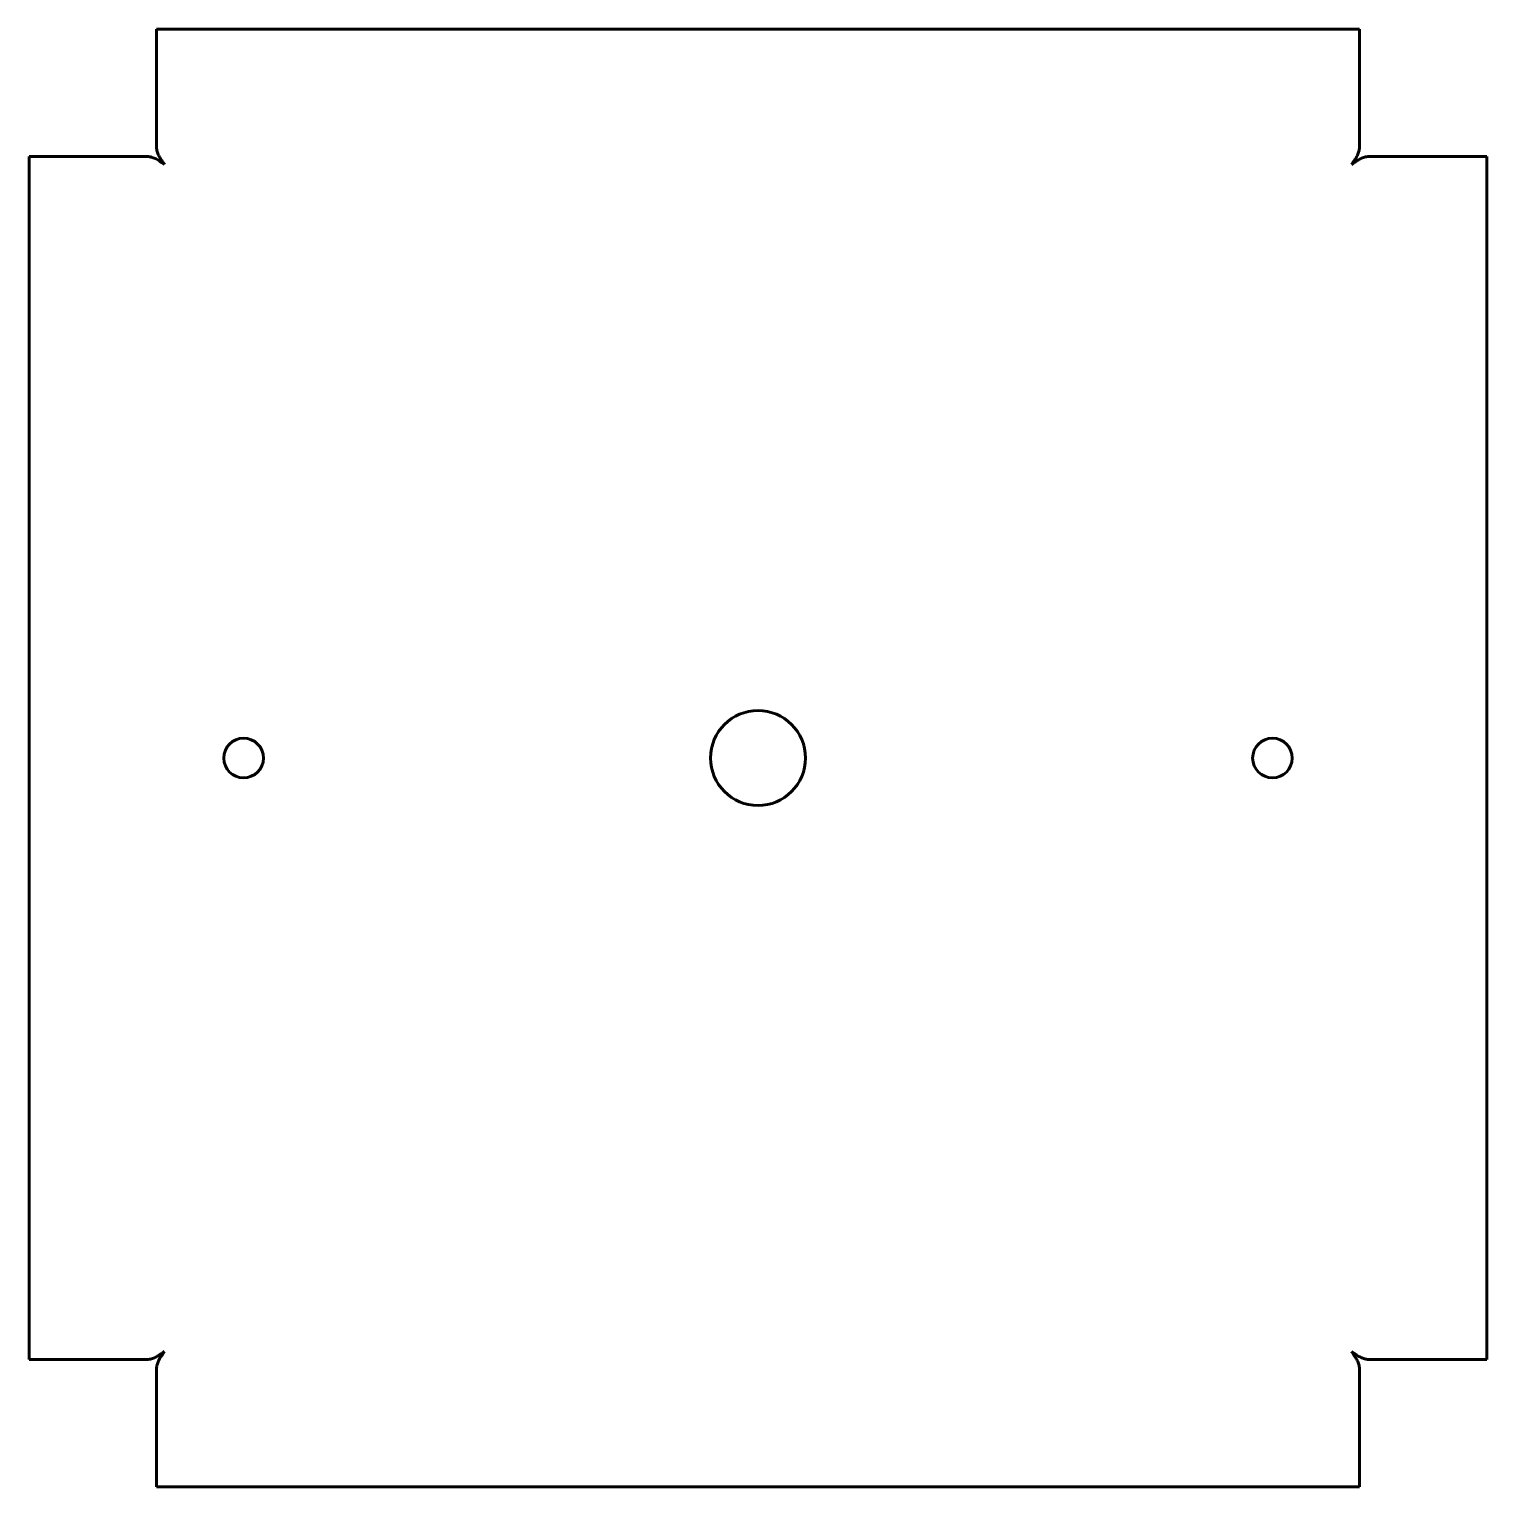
# Model space of a CAD drawing. Header units: millimetres. Extents: x 389 to 574, y -86 to 98.
import ezdxf

# ---------------------------------------------------------------- set-up
doc = ezdxf.new("R2010")
doc.units = ezdxf.units.MM
doc.linetypes.add('K5LT_BASIC', pattern=[0])
doc.layers.add('Системный слой', color=7, linetype='Continuous')

msp = doc.modelspace()

# ---------------------------------------------------------------- linework, layer by layer
at = {"layer": 'Системный слой', "color": 5, "linetype": 'K5LT_BASIC', "lineweight": 60, "true_color": 0x0000ff}
for p, q in [((557.6, 98.13), (405.6, 98.13)), ((405.6, 98.13), (405.6, 83.23)), ((557.6, 83.23), (557.6, 98.13)), ((389.5, 82.03), (389.5, -69.97)), ((404.4, 82.03), (389.5, 82.03)), ((573.7, 82.03), (558.8, 82.03)), ((573.7, -69.97), (573.7, 82.03)), ((389.5, -69.97), (404.4, -69.97)), ((558.8, -69.97), (573.7, -69.97)), ((405.6, -71.17), (405.6, -86.07)), ((557.6, -86.07), (557.6, -71.17)), ((405.6, -86.07), (557.6, -86.07))]:
    msp.add_line(p, q, dxfattribs=at)
for centre, radius in [((481.6, 6.03), 6), ((416.6, 6.03), 2.5), ((546.6, 6.03), 2.5)]:
    msp.add_circle(centre, radius, dxfattribs=at)
for points, knots in [([(405.6, 83.23), (405.6, 83.14), (405.61, 82.95), (405.67, 82.69), (405.75, 82.43), (405.86, 82.18), (406.01, 81.9), (406.19, 81.61), (406.4, 81.32), (406.53, 81.12), (406.6, 81.03)], [0, 0, 0, 0, 1.446412, 2.774219, 3.970133, 5.254711, 6.561308, 8.140942, 9.61956, 11, 11, 11, 11]), ([(556.6, 81.03), (556.68, 81.15), (556.85, 81.38), (557.06, 81.7), (557.22, 81.97), (557.35, 82.22), (557.46, 82.47), (557.53, 82.7), (557.58, 82.92), (557.59, 83.1), (557.6, 83.2), (557.6, 83.23)], [0, 0, 0, 0, 1.994166, 3.721404, 5.143242, 6.533442, 7.832735, 9.079593, 10.42558, 11.399049, 12, 12, 12, 12]), ([(406.6, 81.03), (406.48, 81.12), (406.25, 81.28), (405.93, 81.49), (405.66, 81.66), (405.41, 81.79), (405.17, 81.89), (404.93, 81.97), (404.71, 82.01), (404.53, 82.03), (404.44, 82.03), (404.4, 82.03)], [0, 0, 0, 0, 1.994166, 3.721404, 5.143242, 6.533442, 7.832735, 9.079593, 10.42558, 11.399049, 12, 12, 12, 12]), ([(558.8, 82.03), (558.7, 82.03), (558.52, 82.02), (558.25, 81.96), (558, 81.88), (557.74, 81.77), (557.47, 81.62), (557.18, 81.44), (556.88, 81.23), (556.69, 81.1), (556.6, 81.03)], [0, 0, 0, 0, 1.446412, 2.774219, 3.970133, 5.254711, 6.561308, 8.140942, 9.61956, 11, 11, 11, 11]), ([(404.4, -69.97), (404.49, -69.97), (404.68, -69.95), (404.94, -69.9), (405.2, -69.81), (405.45, -69.7), (405.73, -69.55), (406.02, -69.37), (406.31, -69.17), (406.51, -69.03), (406.6, -68.97)], [0, 0, 0, 0, 1.446412, 2.774219, 3.970133, 5.254711, 6.561308, 8.140942, 9.61956, 11, 11, 11, 11]), ([(406.6, -68.97), (406.51, -69.09), (406.35, -69.32), (406.14, -69.63), (405.97, -69.91), (405.84, -70.16), (405.74, -70.4), (405.66, -70.64), (405.62, -70.85), (405.6, -71.03), (405.6, -71.13), (405.6, -71.17)], [0, 0, 0, 0, 1.994166, 3.721404, 5.143242, 6.533442, 7.832735, 9.079593, 10.42558, 11.399049, 12, 12, 12, 12]), ([(557.6, -71.17), (557.6, -71.07), (557.58, -70.88), (557.53, -70.62), (557.44, -70.37), (557.33, -70.11), (557.18, -69.84), (557, -69.55), (556.8, -69.25), (556.66, -69.06), (556.6, -68.97)], [0, 0, 0, 0, 1.446412, 2.774219, 3.970133, 5.254711, 6.561308, 8.140942, 9.61956, 11, 11, 11, 11]), ([(556.6, -68.97), (556.72, -69.05), (556.95, -69.22), (557.26, -69.43), (557.54, -69.59), (557.79, -69.72), (558.03, -69.82), (558.27, -69.9), (558.49, -69.95), (558.66, -69.96), (558.76, -69.97), (558.8, -69.97)], [0, 0, 0, 0, 1.994166, 3.721404, 5.143242, 6.533442, 7.832735, 9.079593, 10.42558, 11.399049, 12, 12, 12, 12])]:
    msp.add_open_spline(points, degree=3, knots=knots, dxfattribs=at)

doc.saveas('drawing.dxf')
